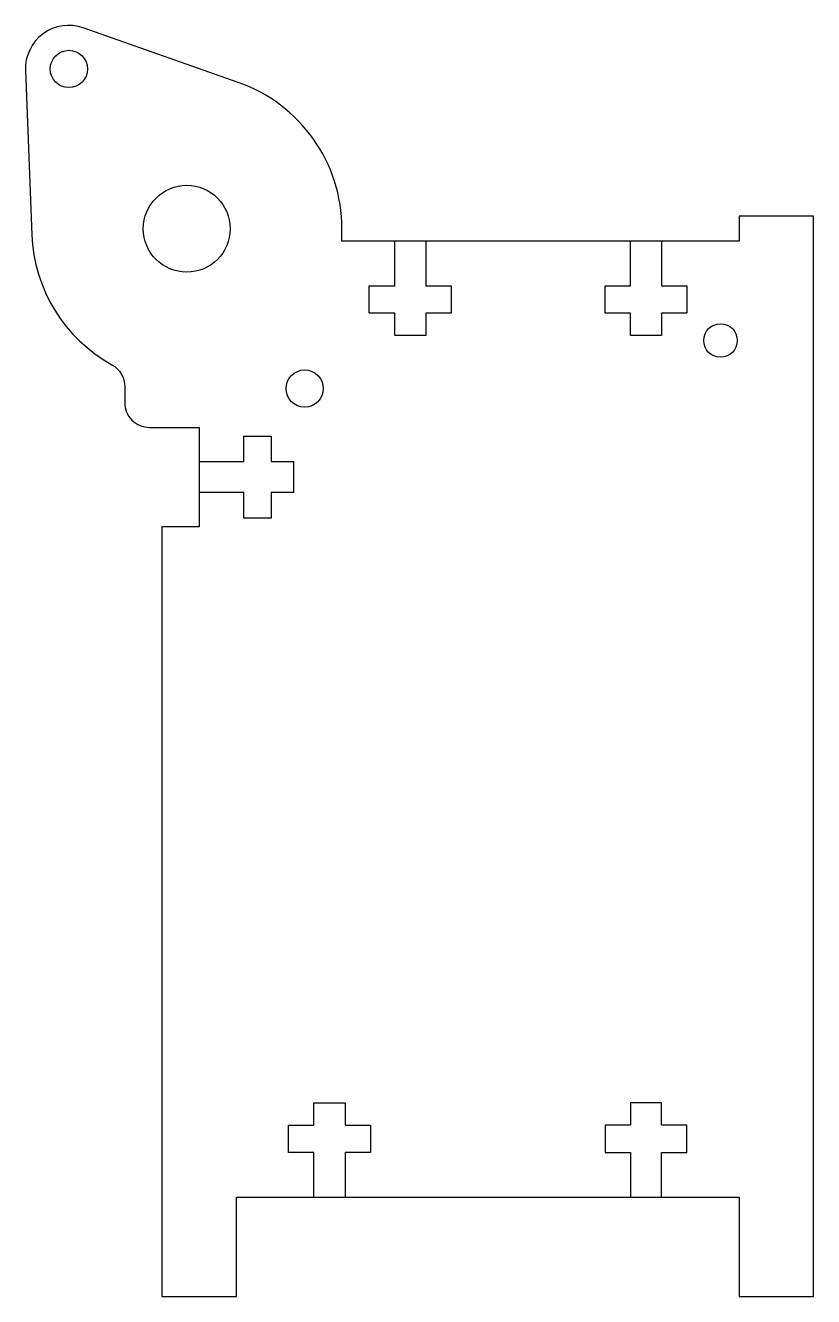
# Model space of a CAD drawing. Extents: x -13 to 50, y -86 to 16.
import ezdxf

# ---------------------------------------------------------------- set-up
doc = ezdxf.new("R2010")
doc.units = 0
doc.layers.add('MOTOR_RAIL_25BY_STEPPER', color=1, linetype='CONTINUOUS')

msp = doc.modelspace()

# ---------------------------------------------------------------- linework, layer by layer
at = {"layer": 'MOTOR_RAIL_25BY_STEPPER'}
msp.add_lwpolyline([(-2, -24), (-2, -86), (4, -86), (4, -78), (44.5, -78), (44.5, -86), (50.5, -86), (50.5, 1), (44.5, 1), (44.5, -1), (12.5, -1), (12.5, 0, 0.318431), (4.14, 11.79), (-8.34, 16.18, 0.52915), (-13, 12.74), (-12.49, -0.48, 0.262996), (-6.03, -10.95, -0.273261), (-5, -12.7), (-5, -14, 0.414214), (-3, -16), (1, -16), (1, -24), (-2, -24)], format="xyb", dxfattribs=at)
for points in [[(19.25, -1), (19.25, -4.6), (21.3, -4.6), (21.3, -6.8), (19.25, -6.8), (19.25, -8.6), (16.75, -8.6), (16.75, -6.8), (14.7, -6.8), (14.7, -4.6), (16.75, -4.6), (16.75, -1)], [(38.25, -1), (38.25, -4.6), (40.3, -4.6), (40.3, -6.8), (38.25, -6.8), (38.25, -8.6), (35.75, -8.6), (35.75, -6.8), (33.7, -6.8), (33.7, -4.6), (35.75, -4.6), (35.75, -1)], [(1, -18.75), (4.6, -18.75), (4.6, -16.7), (6.8, -16.7), (6.8, -18.75), (8.6, -18.75), (8.6, -21.25), (6.8, -21.25), (6.8, -23.3), (4.6, -23.3), (4.6, -21.25), (1, -21.25)], [(10.25, -78), (10.25, -74.4), (8.2, -74.4), (8.2, -72.2), (10.25, -72.2), (10.25, -70.4), (12.75, -70.4), (12.75, -72.2), (14.8, -72.2), (14.8, -74.4), (12.75, -74.4), (12.75, -78)], [(38.25, -78), (38.25, -74.4), (40.3, -74.4), (40.3, -72.2), (38.25, -72.2), (38.25, -70.4), (35.75, -70.4), (35.75, -72.2), (33.7, -72.2), (33.7, -74.4), (35.75, -74.4), (35.75, -78)]]:
    msp.add_lwpolyline(points, dxfattribs=at)
for centre, radius in [((-9.5, 12.87), 1.5), ((0, 0), 3.5), ((43, -9), 1.35), ((9.5, -12.87), 1.5)]:
    msp.add_circle(centre, radius, dxfattribs=at)

doc.saveas('drawing.dxf')
